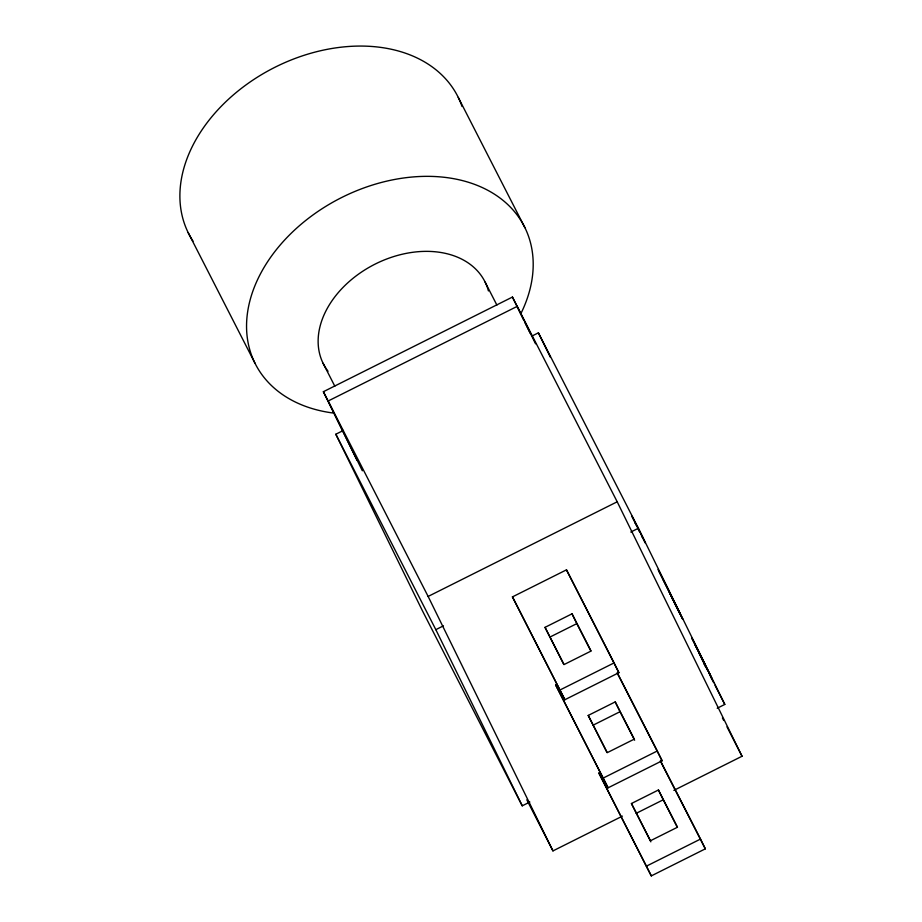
<?xml version="1.0" encoding="UTF-8"?>
<svg xmlns="http://www.w3.org/2000/svg" width="922" height="922" viewBox="0 0 922 922"><rect width="100%" height="100%" fill="white"/><g stroke="black" fill="none" stroke-linecap="round" stroke-linejoin="round"><path stroke-width="1.38" d="M356.952 460.17L323.368 391.712L512.436 297.057L617.198 501.787L742.026 756.247L673.855 790.373M529.839 802.025L522.244 805.828L422.241 610.41L335.827 434.239L343.422 430.436M532.063 336L538.39 332.83L638.393 528.248L724.807 704.42L717.212 708.223M323.368 391.712L428.131 596.442L617.198 501.787M335.827 434.239L435.829 629.657L443.424 625.854M630.798 532.052L638.393 528.248M512.459 596.891L566.477 569.842L614.098 662.895L618.893 672.691L564.875 699.729L512.459 596.891L564.875 699.729M545.017 627.352L572.02 613.822L591.071 651.047L564.057 664.566L545.017 627.352L563.78 664.428M549.812 637.137L576.826 623.618L590.795 650.909M560.08 689.944L614.098 662.895M588.224 715.437L615.228 701.907L634.278 739.133L607.264 752.652L588.224 715.437L606.987 752.513M593.019 725.222L620.033 711.703L634.636 740.239M603.288 778.03L657.305 750.981L662.111 760.777L608.094 787.814L555.666 684.977L608.094 787.814M631.432 803.523L658.435 789.993L677.486 827.218L650.483 840.737L631.432 803.523L650.84 841.844M526.819 799.812L552.958 850.902L622.408 816.131M636.238 813.308L663.241 799.789L677.209 827.08M646.495 866.115L700.513 839.066L705.318 848.851L651.301 875.9L598.874 773.051L651.301 875.9M671.723 597.202L673.452 600.51M632.031 516.355L632.734 517.68M682.741 619.227L677.912 609.373M699.325 653.502L700.132 655.046M679.998 613.741L680.378 614.432L678.085 609.719M712.28 679.445L711.15 676.955M644.974 542.251L645.412 543.035L644.893 541.917M682.637 619.042L681.854 617.544M701.919 658.7L701.907 658.804M712.084 679.076L711.254 677.451M634.797 521.852L635.442 523.108L634.935 521.956M642.254 536.662L642.772 537.78L642.334 536.811M644.628 541.606L644.04 540.43M669.787 593.226L670.329 594.264M679.894 613.545L677.232 608.347M702.115 659.08L702.829 660.452M632.918 518.026L634.371 520.849M681.646 617.141L680.92 615.712M700.328 655.427L701.031 656.787M635.788 523.788L636.411 524.998M670.732 595.059L671.377 596.303M703.002 660.809L703.405 661.581M458.257 97.409L524.918 227.688M658.781 570.902L668.819 590.679M662.722 578.762L669.464 592.27M671.838 597.202L677.889 609.212M668.888 591.302L675.838 605.224M680.056 614.029L680.643 615.17M691.938 638.243L698.83 651.854M701.873 658.423L705.111 664.808M703.624 662.019L704.696 664.117M695.107 645.077L704.581 663.575L691.949 638.508M703.889 663.54L705.203 666.099M710.436 676.322L713.697 682.706M714.999 685.253L724.807 704.42M722.41 717.938L723.724 720.485M726.985 726.87L742.026 756.247M485.156 282.167L496.877 305.067M618.893 672.691L566.477 569.842M617.51 673.221L657.305 750.981M617.095 672.818L662.111 760.777M660.728 761.307L700.513 839.066M660.302 760.904L705.318 848.851M323.103 363.291L334.824 386.203M188.169 232.621L254.829 362.899M636.848 525.851L638.289 528.686M673.579 601.04L674.443 602.481L657.997 569.416M679.168 612.289L679.756 613.453M635.8 523.65L636.387 524.814M677.036 607.955L676.264 606.422M678.258 610.502L678.869 611.689M704.904 664.532L705.699 666.099M636.687 525.39L639.937 531.959M638.485 529.078L639.234 530.565M638.497 529.447L639.073 530.588L638.531 529.62M639.903 532.34L639.372 531.303L640.018 532.524M677.336 608.681L677.958 609.903M705.249 665.534L707.151 668.98M705.826 666.698L706.459 667.954L705.745 666.641M706.759 668.669L707.289 669.718M676.033 605.616L676.817 607.172M675.688 605.281L676.068 606.031M676.402 606.814L677.025 608.059M705.007 665.062L707.324 669.326M639.407 530.922L639.764 531.625M637.551 527.568L638.047 528.652M674.939 603.795L676.091 606.18M675.457 604.924L675.768 605.547M704.892 664.831L705.422 665.995M640.064 532.109L640.94 533.884M637.067 526.6L636.595 525.655M639.753 531.51L640.099 532.305M677.739 609.016L678.189 609.811M673.924 601.859L674.224 602.458M674.408 602.723L674.766 603.426M676.979 607.379L677.566 608.67M674.524 603.057L675.135 604.29M707.485 669.66L710.977 676.598M704.166 663.379L704.42 663.99M707.278 669.13L707.577 669.729M704.408 663.863L704.673 664.508M640.594 533.285L643.752 539.577M636.192 524.941L635.696 523.95L636.261 524.975M674.074 602.043L673.74 601.375M673.625 601.259L674.236 602.377M702.91 660.97L703.647 662.457M703.693 662.445L703.048 661.12M707.808 670.306L708.419 671.539M641.205 534.518L642 536.131M634.751 522.036L635.454 523.466M642.219 536.754L642.83 537.975M643.13 538.586L643.74 539.819M702.195 659.53L702.841 660.705M710.194 675.307L709.467 673.671M710.355 675.607L711.104 677.14M634.52 521.575L633.852 520.215M701.285 657.686L701.734 658.596M671.665 597.295L673.337 600.671L671.758 597.306M708.569 671.838L709.387 673.509M635.419 523.281L634.774 521.944M671.4 596.753L670.732 595.393M702.737 660.498L702.068 659.138M538.39 332.83L550.376 357.263M535.567 343.825L517.196 306.369L328.128 401.024L362.346 470.773M512.436 297.057L523.834 320.314M525.102 322.896L530.173 333.222M572.02 613.822L576.826 623.618M615.228 701.907L620.033 711.703M658.435 789.993L663.241 799.789M428.131 596.442L552.958 850.902M435.829 629.657L522.244 805.828M643.936 539.935L644.789 541.698M700.824 656.741L700.19 655.438M633.61 519.72L632.976 518.429M670.156 594.206L669.868 593.607M706.713 668.485L707.404 669.902M700.017 655.081L699.372 653.733M632.642 517.726L632.019 516.401M328.025 371.243A90.621 65.404 -27.1 0 1 375.323 264.003A90.621 65.404 -27.1 0 1 488.43 290.937M193.032 241.149A151.024 109.003 -27.1 0 1 275.205 67.145A151.024 109.003 -27.1 0 1 462.026 106.468M333.741 413.091A151.024 109.003 -27.1 0 1 258.391 277.937A151.024 109.003 -27.1 0 1 447.827 177.739A151.024 109.003 -27.1 0 1 520.561 314.264M709.998 674.8L709.467 673.821L709.975 674.777"/></g></svg>
